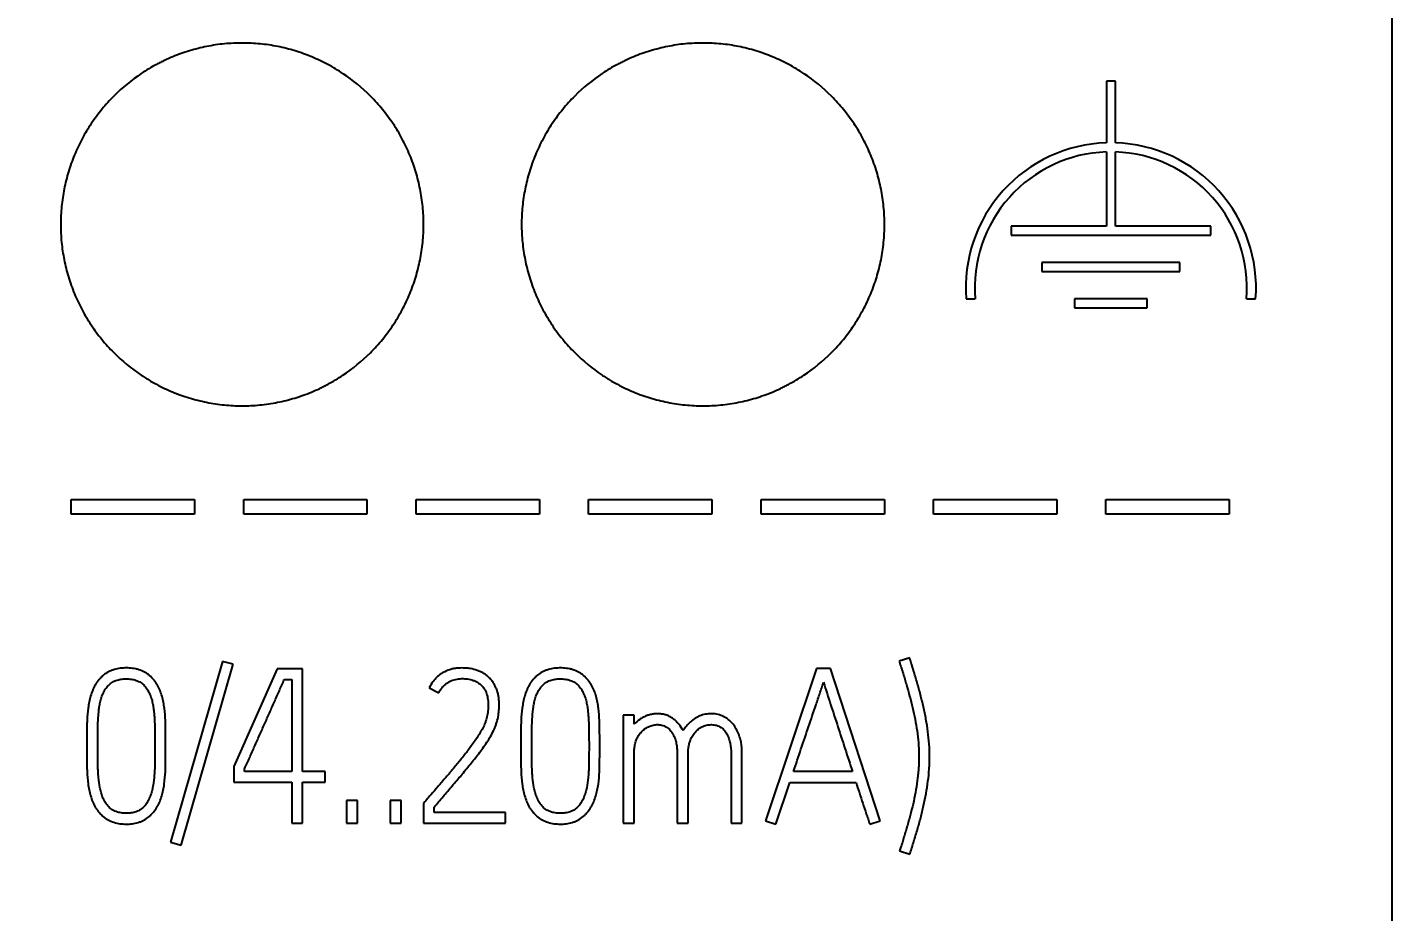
# Model space of a CAD drawing. Extents: x 0 to 420, y 0 to 297.
# Drawn here: x 131.27 to 146.31, y 157.36 to 167.11 of the extents above; entities that cross this region are included whole.
import ezdxf

# ---------------------------------------------------------------- set-up
doc = ezdxf.new("R2010")
doc.units = 0
doc.header["$LTSCALE"] = 23.1
for name, color, linetype in [('10000_FRONT', 7, 'CONTINUOUS'), ('10100_DIM_FRONT', 7, 'CONTINUOUS'), ('10500_FRONT_LABELING', 7, 'CONTINUOUS')]:
    doc.layers.add(name, color=color, linetype=linetype)
doc.styles.get("Standard").update_dxf_attribs({"font": 'txt', "width": 0.8})
doc.dimstyles.new('DIMSTYLE_1', dxfattribs={"dimtxt": 3.5, "dimasz": 3.5, "dimexe": 0.18, "dimexo": 0.0625, "dimgap": 0.09, "dimtad": 1, "dimtxsty": 'STANDARD', "dimcen": 0.09, "dimazin": 3, "dimtp": 0.05, "dimtm": 0.05, "dimtfac": 1, "dimtofl": 0, "dimtmove": 0, "dimatfit": 3, "dimtolj": 1})

# ---------------------------------------------------------------- blocks, each defined once
blk = doc.blocks.new('*D1')
at = {"layer": '10100_DIM_FRONT', "linetype": 'CONTINUOUS'}
for p, q in [((110.808052, 190.739389), (110.808052, 134.086548)), ((146.308052, 190.739389), (146.308052, 134.086548)), ((110.808052, 136.086548), (128.558052, 136.086548)), ((146.308052, 136.086548), (128.558052, 136.086548))]:
    blk.add_line(p, q, dxfattribs=at)
for points in [[(114.308052, 136.586548), (110.808052, 136.086548), (114.308052, 135.586548)], [(142.808052, 135.586548), (146.308052, 136.086548), (142.808052, 136.586548)]]:
    blk.add_solid(points, dxfattribs=at)
at = {"layer": '10100_DIM_FRONT', "linetype": 'CONTINUOUS', "width": 0.678571}
blk.add_text('35,5', height=3.5, dxfattribs=at).set_placement((124.727394, 136.961548))

msp = doc.modelspace()

# ---------------------------------------------------------------- linework, layer by layer
at = {"layer": '10000_FRONT', "color": 7, "linetype": 'CONTINUOUS'}
for p, q in [((146.308, 235.74), (146.308, 145.74)), ((143.163, 166.52), (143.163, 165.84)), ((143.263, 166.52), (143.163, 166.52)), ((143.263, 165.84), (143.263, 166.52)), ((143.163, 165.74), (143.163, 164.92)), ((143.263, 164.92), (143.263, 165.74)), ((142.113, 164.92), (142.113, 164.82)), ((143.163, 164.92), (142.113, 164.92)), ((142.113, 164.82), (144.313, 164.82)), ((144.313, 164.92), (143.263, 164.92)), ((144.313, 164.82), (144.313, 164.92)), ((142.453, 164.52), (142.453, 164.42)), ((143.973, 164.52), (142.453, 164.52)), ((143.973, 164.42), (143.973, 164.52)), ((142.453, 164.42), (143.973, 164.42)), ((141.617, 164.12), (141.717, 164.12)), ((142.813, 164.12), (142.813, 164.02)), ((143.613, 164.12), (142.813, 164.12)), ((143.613, 164.02), (143.613, 164.12)), ((144.708, 164.12), (144.808, 164.12)), ((142.813, 164.02), (143.613, 164.02)), ((131.755, 161.746), (131.755, 161.906)), ((131.755, 161.906), (133.113, 161.906)), ((133.113, 161.906), (133.113, 161.746)), ((133.655, 161.746), (133.655, 161.906)), ((133.655, 161.906), (135.014, 161.906)), ((135.014, 161.906), (135.014, 161.746)), ((135.556, 161.746), (135.556, 161.906)), ((135.556, 161.906), (136.915, 161.906)), ((136.915, 161.906), (136.915, 161.746)), ((137.457, 161.746), (137.457, 161.906)), ((137.457, 161.906), (138.815, 161.906)), ((138.815, 161.906), (138.815, 161.746)), ((139.358, 161.746), (139.358, 161.906)), ((139.358, 161.906), (140.716, 161.906)), ((140.716, 161.906), (140.716, 161.746)), ((141.258, 161.746), (141.258, 161.906)), ((141.258, 161.906), (142.617, 161.906)), ((142.617, 161.906), (142.617, 161.746)), ((143.159, 161.746), (143.159, 161.906)), ((143.159, 161.906), (144.518, 161.906)), ((144.518, 161.906), (144.518, 161.746)), ((133.113, 161.746), (131.755, 161.746)), ((135.014, 161.746), (133.655, 161.746)), ((136.915, 161.746), (135.556, 161.746)), ((138.815, 161.746), (137.457, 161.746)), ((140.716, 161.746), (139.358, 161.746)), ((142.617, 161.746), (141.258, 161.746)), ((144.518, 161.746), (143.159, 161.746))]:
    msp.add_line(p, q, dxfattribs=at)
for radius, start, end in [(1.6, 91.7908, 184.3012), (1.5, 91.9102, 184.5886), (1.6, 355.6988, 88.2092), (1.5, 355.4114, 88.0898)]:
    msp.add_arc((143.213, 164.24), radius, start, end, dxfattribs=at)
for points, knots in [([(135.638, 164.94), (135.638, 165.006), (135.635, 165.072), (135.622, 165.201), (135.612, 165.266), (135.587, 165.393), (135.571, 165.457), (135.543, 165.551), (135.533, 165.582), (135.51, 165.644), (135.499, 165.675), (135.461, 165.765), (135.405, 165.883), (135.339, 165.995), (135.284, 166.077), (135.265, 166.103), (135.226, 166.156), (135.206, 166.182), (135.144, 166.259), (135.1, 166.307), (134.961, 166.446), (134.861, 166.529), (134.724, 166.62), (134.696, 166.638), (134.64, 166.672), (134.611, 166.688), (134.524, 166.734), (134.465, 166.762), (134.345, 166.812), (134.284, 166.834), (134.19, 166.863), (134.158, 166.872), (134.094, 166.888), (134.062, 166.895), (133.965, 166.915), (133.835, 166.934), (133.705, 166.94), (133.575, 166.94), (133.509, 166.937), (133.411, 166.928), (133.378, 166.924), (133.313, 166.914), (133.28, 166.908), (133.184, 166.889), (133.121, 166.873), (132.996, 166.836), (132.934, 166.814), (132.844, 166.776), (132.813, 166.763), (132.769, 166.742), (132.754, 166.734), (132.724, 166.72), (132.651, 166.682), (132.581, 166.64), (132.419, 166.531), (132.317, 166.448), (132.201, 166.332), (132.178, 166.308), (132.134, 166.259), (132.113, 166.234), (132.05, 166.158), (132.012, 166.106), (131.939, 165.998), (131.906, 165.942), (131.859, 165.855), (131.844, 165.826), (131.816, 165.766), (131.803, 165.736), (131.765, 165.645), (131.721, 165.523), (131.69, 165.396), (131.67, 165.3), (131.665, 165.268), (131.655, 165.203), (131.651, 165.171), (131.641, 165.072), (131.638, 165.006), (131.638, 164.94)], [0, 0, 0, 0, 0.03125, 0.03125, 0.0625, 0.0625, 0.09375, 0.09375, 0.109375, 0.109375, 0.125, 0.125, 0.15625, 0.1875, 0.1875, 0.203125, 0.203125, 0.21875, 0.21875, 0.25, 0.25, 0.3125, 0.3125, 0.328125, 0.328125, 0.34375, 0.34375, 0.375, 0.375, 0.40625, 0.40625, 0.421875, 0.421875, 0.4375, 0.4375, 0.46875, 0.5, 0.5, 0.53125, 0.53125, 0.546875, 0.546875, 0.5625, 0.5625, 0.59375, 0.59375, 0.625, 0.625, 0.640625, 0.640625, 0.648438, 0.648438, 0.65625, 0.6875, 0.6875, 0.75, 0.75, 0.765625, 0.765625, 0.78125, 0.78125, 0.8125, 0.8125, 0.84375, 0.84375, 0.859375, 0.859375, 0.875, 0.875, 0.90625, 0.9375, 0.9375, 0.953125, 0.953125, 0.96875, 0.96875, 1, 1, 1, 1]), ([(140.718, 164.94), (140.718, 165.006), (140.715, 165.072), (140.702, 165.201), (140.692, 165.266), (140.667, 165.393), (140.651, 165.457), (140.623, 165.551), (140.613, 165.582), (140.59, 165.644), (140.579, 165.675), (140.541, 165.765), (140.485, 165.883), (140.419, 165.995), (140.364, 166.077), (140.345, 166.103), (140.306, 166.156), (140.286, 166.182), (140.224, 166.259), (140.18, 166.307), (140.041, 166.446), (139.941, 166.529), (139.804, 166.62), (139.776, 166.638), (139.72, 166.672), (139.691, 166.688), (139.604, 166.734), (139.545, 166.762), (139.425, 166.812), (139.364, 166.834), (139.27, 166.863), (139.238, 166.872), (139.174, 166.888), (139.142, 166.895), (139.045, 166.915), (138.915, 166.934), (138.785, 166.94), (138.655, 166.94), (138.589, 166.937), (138.491, 166.928), (138.458, 166.924), (138.393, 166.914), (138.36, 166.908), (138.264, 166.889), (138.201, 166.873), (138.076, 166.836), (138.014, 166.814), (137.924, 166.776), (137.893, 166.763), (137.849, 166.742), (137.834, 166.734), (137.804, 166.72), (137.731, 166.682), (137.661, 166.64), (137.499, 166.531), (137.397, 166.448), (137.281, 166.332), (137.258, 166.308), (137.214, 166.259), (137.193, 166.234), (137.13, 166.158), (137.092, 166.106), (137.019, 165.998), (136.986, 165.942), (136.939, 165.855), (136.924, 165.826), (136.896, 165.766), (136.883, 165.736), (136.845, 165.645), (136.801, 165.523), (136.77, 165.396), (136.75, 165.3), (136.745, 165.268), (136.735, 165.203), (136.731, 165.171), (136.721, 165.072), (136.718, 165.006), (136.718, 164.94)], [0, 0, 0, 0, 0.03125, 0.03125, 0.0625, 0.0625, 0.09375, 0.09375, 0.109375, 0.109375, 0.125, 0.125, 0.15625, 0.1875, 0.1875, 0.203125, 0.203125, 0.21875, 0.21875, 0.25, 0.25, 0.3125, 0.3125, 0.328125, 0.328125, 0.34375, 0.34375, 0.375, 0.375, 0.40625, 0.40625, 0.421875, 0.421875, 0.4375, 0.4375, 0.46875, 0.5, 0.5, 0.53125, 0.53125, 0.546875, 0.546875, 0.5625, 0.5625, 0.59375, 0.59375, 0.625, 0.625, 0.640625, 0.640625, 0.648438, 0.648438, 0.65625, 0.6875, 0.6875, 0.75, 0.75, 0.765625, 0.765625, 0.78125, 0.78125, 0.8125, 0.8125, 0.84375, 0.84375, 0.859375, 0.859375, 0.875, 0.875, 0.90625, 0.9375, 0.9375, 0.953125, 0.953125, 0.96875, 0.96875, 1, 1, 1, 1]), ([(131.638, 164.94), (131.638, 164.874), (131.641, 164.809), (131.654, 164.679), (131.664, 164.615), (131.689, 164.487), (131.705, 164.424), (131.733, 164.33), (131.743, 164.299), (131.766, 164.237), (131.777, 164.206), (131.815, 164.115), (131.871, 163.997), (131.938, 163.886), (131.992, 163.804), (132.011, 163.777), (132.05, 163.725), (132.07, 163.699), (132.133, 163.622), (132.177, 163.574), (132.315, 163.435), (132.415, 163.352), (132.538, 163.27), (132.552, 163.261), (132.58, 163.243), (132.594, 163.235), (132.636, 163.209), (132.665, 163.193), (132.752, 163.146), (132.811, 163.118), (132.931, 163.068), (132.992, 163.046), (133.086, 163.018), (133.118, 163.009), (133.182, 162.993), (133.214, 162.986), (133.311, 162.966), (133.441, 162.947), (133.571, 162.94), (133.702, 162.94), (133.767, 162.943), (133.865, 162.953), (133.898, 162.957), (133.964, 162.967), (133.996, 162.972), (134.092, 162.992), (134.156, 163.007), (134.28, 163.045), (134.342, 163.067), (134.433, 163.105), (134.463, 163.118), (134.508, 163.139), (134.522, 163.146), (134.552, 163.161), (134.625, 163.199), (134.695, 163.241), (134.858, 163.35), (134.959, 163.433), (135.075, 163.549), (135.098, 163.573), (135.142, 163.622), (135.164, 163.647), (135.226, 163.722), (135.264, 163.775), (135.337, 163.883), (135.37, 163.939), (135.417, 164.026), (135.432, 164.055), (135.46, 164.115), (135.473, 164.145), (135.511, 164.235), (135.555, 164.358), (135.586, 164.484), (135.606, 164.58), (135.611, 164.613), (135.621, 164.677), (135.625, 164.71), (135.635, 164.809), (135.638, 164.874), (135.638, 164.94)], [0, 0, 0, 0, 0.03125, 0.03125, 0.0625, 0.0625, 0.09375, 0.09375, 0.109375, 0.109375, 0.125, 0.125, 0.15625, 0.1875, 0.1875, 0.203125, 0.203125, 0.21875, 0.21875, 0.25, 0.25, 0.3125, 0.3125, 0.320312, 0.320312, 0.328125, 0.328125, 0.34375, 0.34375, 0.375, 0.375, 0.40625, 0.40625, 0.421875, 0.421875, 0.4375, 0.4375, 0.46875, 0.5, 0.5, 0.53125, 0.53125, 0.546875, 0.546875, 0.5625, 0.5625, 0.59375, 0.59375, 0.625, 0.625, 0.640625, 0.640625, 0.648438, 0.648438, 0.65625, 0.6875, 0.6875, 0.75, 0.75, 0.765625, 0.765625, 0.78125, 0.78125, 0.8125, 0.8125, 0.84375, 0.84375, 0.859375, 0.859375, 0.875, 0.875, 0.90625, 0.9375, 0.9375, 0.953125, 0.953125, 0.96875, 0.96875, 1, 1, 1, 1]), ([(136.718, 164.94), (136.718, 164.874), (136.721, 164.809), (136.734, 164.679), (136.744, 164.615), (136.769, 164.487), (136.785, 164.424), (136.813, 164.33), (136.823, 164.299), (136.846, 164.237), (136.857, 164.206), (136.895, 164.115), (136.951, 163.997), (137.018, 163.886), (137.072, 163.804), (137.091, 163.777), (137.13, 163.725), (137.15, 163.699), (137.213, 163.622), (137.257, 163.574), (137.395, 163.435), (137.495, 163.352), (137.618, 163.27), (137.632, 163.261), (137.66, 163.243), (137.674, 163.235), (137.716, 163.209), (137.745, 163.193), (137.832, 163.146), (137.891, 163.118), (138.011, 163.068), (138.072, 163.046), (138.166, 163.018), (138.198, 163.009), (138.262, 162.993), (138.294, 162.986), (138.391, 162.966), (138.521, 162.947), (138.651, 162.94), (138.782, 162.94), (138.847, 162.943), (138.945, 162.953), (138.978, 162.957), (139.044, 162.967), (139.076, 162.972), (139.172, 162.992), (139.236, 163.007), (139.36, 163.045), (139.422, 163.067), (139.513, 163.105), (139.543, 163.118), (139.588, 163.139), (139.602, 163.146), (139.632, 163.161), (139.705, 163.199), (139.775, 163.241), (139.938, 163.35), (140.039, 163.433), (140.155, 163.549), (140.178, 163.573), (140.222, 163.622), (140.244, 163.647), (140.306, 163.722), (140.344, 163.775), (140.417, 163.883), (140.45, 163.939), (140.497, 164.026), (140.512, 164.055), (140.54, 164.115), (140.553, 164.145), (140.591, 164.235), (140.635, 164.358), (140.666, 164.484), (140.686, 164.58), (140.691, 164.613), (140.701, 164.677), (140.705, 164.71), (140.715, 164.809), (140.718, 164.874), (140.718, 164.94)], [0, 0, 0, 0, 0.03125, 0.03125, 0.0625, 0.0625, 0.09375, 0.09375, 0.109375, 0.109375, 0.125, 0.125, 0.15625, 0.1875, 0.1875, 0.203125, 0.203125, 0.21875, 0.21875, 0.25, 0.25, 0.3125, 0.3125, 0.320312, 0.320312, 0.328125, 0.328125, 0.34375, 0.34375, 0.375, 0.375, 0.40625, 0.40625, 0.421875, 0.421875, 0.4375, 0.4375, 0.46875, 0.5, 0.5, 0.53125, 0.53125, 0.546875, 0.546875, 0.5625, 0.5625, 0.59375, 0.59375, 0.625, 0.625, 0.640625, 0.640625, 0.648438, 0.648438, 0.65625, 0.6875, 0.6875, 0.75, 0.75, 0.765625, 0.765625, 0.78125, 0.78125, 0.8125, 0.8125, 0.84375, 0.84375, 0.859375, 0.859375, 0.875, 0.875, 0.90625, 0.9375, 0.9375, 0.953125, 0.953125, 0.96875, 0.96875, 1, 1, 1, 1])]:
    msp.add_open_spline(points, degree=3, knots=knots, dxfattribs=at)
at = {"layer": '10500_FRONT_LABELING', "color": 7, "linetype": 'CONTINUOUS'}
for p, q in [((140.996, 160.161), (140.88, 160.125)), ((140.998, 160.151), (140.996, 160.161)), ((133.422, 160.123), (132.85, 158.131)), ((132.965, 158.098), (133.538, 160.09)), ((133.538, 160.09), (133.422, 160.123)), ((134.024, 160.04), (133.547, 158.965)), ((134.304, 160.04), (134.024, 160.04)), ((134.304, 158.909), (134.304, 160.04)), ((139.97, 160.043), (139.407, 158.366)), ((140.121, 160.043), (139.97, 160.043)), ((140.67, 158.366), (140.121, 160.043)), ((140.88, 160.125), (140.883, 160.116)), ((134.102, 159.922), (134.184, 159.922)), ((134.184, 159.922), (134.184, 158.909)), ((135.7, 159.831), (135.806, 159.776)), ((137.839, 159.531), (137.839, 158.34)), ((137.959, 159.531), (137.839, 159.531)), ((137.959, 159.43), (137.959, 159.531)), ((131.925, 159.201), (131.925, 159.175)), ((132.046, 159.175), (132.046, 159.201)), ((132.677, 159.201), (132.677, 159.175)), ((132.795, 159.175), (132.795, 159.201)), ((136.709, 159.201), (136.709, 159.175)), ((136.83, 159.175), (136.83, 159.201)), ((137.461, 159.201), (137.461, 159.175)), ((137.579, 159.175), (137.579, 159.201)), ((137.959, 158.34), (137.959, 159.123)), ((138.433, 159.109), (138.433, 158.34)), ((138.553, 158.34), (138.553, 159.109)), ((139.027, 159.109), (139.027, 158.34)), ((139.147, 158.34), (139.147, 159.109)), ((133.547, 158.965), (133.547, 158.791)), ((133.665, 158.909), (133.665, 158.939)), ((134.184, 158.909), (133.665, 158.909)), ((134.554, 158.909), (134.304, 158.909)), ((134.554, 158.791), (134.554, 158.909)), ((140.364, 158.909), (139.716, 158.909)), ((133.547, 158.791), (134.184, 158.791)), ((134.184, 158.791), (134.184, 158.34)), ((134.304, 158.34), (134.304, 158.791)), ((134.304, 158.791), (134.554, 158.791)), ((139.52, 158.329), (139.675, 158.788)), ((139.675, 158.788), (140.404, 158.788)), ((134.79, 158.588), (134.79, 158.34)), ((134.91, 158.588), (134.79, 158.588)), ((134.91, 158.34), (134.91, 158.588)), ((135.271, 158.588), (135.271, 158.34)), ((135.391, 158.588), (135.271, 158.588)), ((135.391, 158.34), (135.391, 158.588)), ((135.651, 158.574), (135.636, 158.557)), ((135.636, 158.557), (135.636, 158.34)), ((135.754, 158.458), (135.754, 158.515)), ((136.542, 158.458), (135.754, 158.458)), ((136.542, 158.34), (136.542, 158.458)), ((139.407, 158.366), (139.52, 158.329)), ((140.555, 158.329), (140.67, 158.366)), ((134.184, 158.34), (134.304, 158.34)), ((134.79, 158.34), (134.91, 158.34)), ((135.271, 158.34), (135.391, 158.34)), ((135.636, 158.34), (136.542, 158.34)), ((137.839, 158.34), (137.959, 158.34)), ((138.433, 158.34), (138.553, 158.34)), ((139.027, 158.34), (139.147, 158.34)), ((132.85, 158.131), (132.965, 158.098)), ((140.899, 158.079), (140.883, 158.034)), ((140.883, 158.034), (140.998, 157.996)), ((140.998, 157.996), (141.001, 158.008))]:
    msp.add_line(p, q, dxfattribs=at)
for points, knots in [([(132.795, 159.201), (132.795, 159.246), (132.795, 159.291), (132.794, 159.38), (132.794, 159.425), (132.79, 159.514), (132.787, 159.559), (132.778, 159.625), (132.775, 159.648), (132.767, 159.692), (132.762, 159.714), (132.749, 159.758), (132.742, 159.779), (132.726, 159.821), (132.716, 159.842), (132.699, 159.872), (132.693, 159.881), (132.68, 159.9), (132.673, 159.909), (132.651, 159.935), (132.635, 159.951), (132.609, 159.973), (132.6, 159.98), (132.581, 159.993), (132.571, 159.999), (132.542, 160.015), (132.521, 160.024), (132.488, 160.034), (132.477, 160.037), (132.454, 160.042), (132.443, 160.044), (132.409, 160.048), (132.387, 160.05), (132.341, 160.05), (132.318, 160.049), (132.273, 160.043), (132.251, 160.039), (132.219, 160.029), (132.208, 160.025), (132.187, 160.017), (132.176, 160.012), (132.146, 159.996), (132.127, 159.984), (132.1, 159.962), (132.092, 159.955), (132.076, 159.938), (132.068, 159.93), (132.046, 159.904), (132.032, 159.886), (132.015, 159.856), (132.009, 159.846), (131.999, 159.825), (131.995, 159.815), (131.982, 159.784), (131.975, 159.762), (131.962, 159.719), (131.957, 159.697), (131.948, 159.652), (131.944, 159.63), (131.935, 159.562), (131.931, 159.517), (131.928, 159.45), (131.927, 159.427), (131.927, 159.382), (131.926, 159.359), (131.926, 159.291), (131.925, 159.246), (131.925, 159.201)], [0, 0, 0, 0, 0.0625, 0.0625, 0.125, 0.125, 0.1875, 0.1875, 0.21875, 0.21875, 0.25, 0.25, 0.28125, 0.28125, 0.3125, 0.3125, 0.328125, 0.328125, 0.34375, 0.34375, 0.375, 0.375, 0.390625, 0.390625, 0.40625, 0.40625, 0.4375, 0.4375, 0.453125, 0.453125, 0.46875, 0.46875, 0.5, 0.5, 0.53125, 0.53125, 0.5625, 0.5625, 0.578125, 0.578125, 0.59375, 0.59375, 0.625, 0.625, 0.640625, 0.640625, 0.65625, 0.65625, 0.6875, 0.6875, 0.703125, 0.703125, 0.71875, 0.71875, 0.75, 0.75, 0.78125, 0.78125, 0.8125, 0.8125, 0.875, 0.875, 0.90625, 0.90625, 0.9375, 0.9375, 1, 1, 1, 1]), ([(135.754, 158.515), (135.787, 158.554), (135.82, 158.593), (135.887, 158.671), (135.92, 158.71), (135.986, 158.788), (136.019, 158.827), (136.085, 158.905), (136.118, 158.945), (136.182, 159.024), (136.214, 159.064), (136.261, 159.125), (136.276, 159.146), (136.306, 159.188), (136.32, 159.209), (136.349, 159.251), (136.363, 159.273), (136.388, 159.317), (136.4, 159.34), (136.417, 159.375), (136.422, 159.386), (136.431, 159.41), (136.435, 159.422), (136.447, 159.459), (136.454, 159.484), (136.464, 159.534), (136.467, 159.56), (136.471, 159.61), (136.472, 159.636), (136.47, 159.687), (136.467, 159.713), (136.458, 159.764), (136.452, 159.789), (136.439, 159.825), (136.433, 159.837), (136.422, 159.861), (136.416, 159.872), (136.402, 159.894), (136.395, 159.904), (136.378, 159.924), (136.37, 159.933), (136.351, 159.952), (136.342, 159.961), (136.322, 159.976), (136.311, 159.984), (136.289, 159.997), (136.278, 160.002), (136.254, 160.013), (136.242, 160.018), (136.205, 160.031), (136.181, 160.038), (136.143, 160.045), (136.13, 160.046), (136.104, 160.049), (136.091, 160.049), (136.053, 160.05), (136.027, 160.049), (135.988, 160.045), (135.976, 160.043), (135.95, 160.038), (135.938, 160.035), (135.901, 160.023), (135.877, 160.013), (135.843, 159.993), (135.832, 159.986), (135.811, 159.971), (135.791, 159.955), (135.773, 159.937), (135.756, 159.918), (135.747, 159.908), (135.724, 159.876), (135.711, 159.854), (135.7, 159.831)], [0, 0, 0, 0, 0.0625, 0.0625, 0.125, 0.125, 0.1875, 0.1875, 0.25, 0.25, 0.3125, 0.3125, 0.34375, 0.34375, 0.375, 0.375, 0.40625, 0.40625, 0.4375, 0.4375, 0.453125, 0.453125, 0.46875, 0.46875, 0.5, 0.5, 0.53125, 0.53125, 0.5625, 0.5625, 0.59375, 0.59375, 0.625, 0.625, 0.640625, 0.640625, 0.65625, 0.65625, 0.671875, 0.671875, 0.6875, 0.6875, 0.703125, 0.703125, 0.71875, 0.71875, 0.734375, 0.734375, 0.75, 0.75, 0.78125, 0.78125, 0.796875, 0.796875, 0.8125, 0.8125, 0.84375, 0.84375, 0.859375, 0.859375, 0.875, 0.875, 0.90625, 0.90625, 0.921875, 0.921875, 0.9375, 0.953125, 0.953125, 0.96875, 0.96875, 1, 1, 1, 1]), ([(137.579, 159.201), (137.579, 159.246), (137.579, 159.291), (137.578, 159.38), (137.578, 159.425), (137.574, 159.514), (137.571, 159.559), (137.562, 159.625), (137.559, 159.648), (137.551, 159.692), (137.546, 159.714), (137.533, 159.758), (137.526, 159.779), (137.51, 159.821), (137.5, 159.842), (137.483, 159.872), (137.477, 159.881), (137.464, 159.9), (137.457, 159.909), (137.435, 159.935), (137.419, 159.951), (137.393, 159.973), (137.384, 159.98), (137.365, 159.993), (137.355, 159.999), (137.326, 160.015), (137.305, 160.024), (137.272, 160.034), (137.261, 160.037), (137.238, 160.042), (137.227, 160.044), (137.193, 160.048), (137.171, 160.05), (137.125, 160.05), (137.102, 160.049), (137.057, 160.043), (137.035, 160.039), (137.003, 160.029), (136.992, 160.025), (136.971, 160.017), (136.96, 160.012), (136.93, 159.996), (136.911, 159.984), (136.884, 159.962), (136.876, 159.955), (136.86, 159.938), (136.852, 159.93), (136.83, 159.904), (136.816, 159.886), (136.799, 159.856), (136.793, 159.846), (136.783, 159.825), (136.779, 159.815), (136.766, 159.784), (136.759, 159.762), (136.746, 159.719), (136.741, 159.697), (136.732, 159.652), (136.728, 159.63), (136.719, 159.562), (136.715, 159.517), (136.712, 159.45), (136.711, 159.427), (136.711, 159.382), (136.71, 159.359), (136.71, 159.291), (136.709, 159.246), (136.709, 159.201)], [0, 0, 0, 0, 0.0625, 0.0625, 0.125, 0.125, 0.1875, 0.1875, 0.21875, 0.21875, 0.25, 0.25, 0.28125, 0.28125, 0.3125, 0.3125, 0.328125, 0.328125, 0.34375, 0.34375, 0.375, 0.375, 0.390625, 0.390625, 0.40625, 0.40625, 0.4375, 0.4375, 0.453125, 0.453125, 0.46875, 0.46875, 0.5, 0.5, 0.53125, 0.53125, 0.5625, 0.5625, 0.578125, 0.578125, 0.59375, 0.59375, 0.625, 0.625, 0.640625, 0.640625, 0.65625, 0.65625, 0.6875, 0.6875, 0.703125, 0.703125, 0.71875, 0.71875, 0.75, 0.75, 0.78125, 0.78125, 0.8125, 0.8125, 0.875, 0.875, 0.90625, 0.90625, 0.9375, 0.9375, 1, 1, 1, 1]), ([(140.883, 160.116), (140.888, 160.095), (140.895, 160.074), (140.905, 160.043), (140.909, 160.033), (140.916, 160.012), (140.919, 160.001), (140.929, 159.97), (140.935, 159.949), (140.947, 159.907), (140.953, 159.887), (140.972, 159.824), (140.984, 159.782), (141.006, 159.698), (141.017, 159.655), (141.037, 159.57), (141.047, 159.528), (141.063, 159.442), (141.07, 159.399), (141.083, 159.313), (141.088, 159.27), (141.094, 159.184), (141.096, 159.141), (141.098, 159.054), (141.097, 159.01), (141.094, 158.945), (141.092, 158.923), (141.088, 158.88), (141.086, 158.858), (141.078, 158.793), (141.072, 158.75), (141.057, 158.665), (141.049, 158.622), (141.03, 158.538), (141.02, 158.496), (141.003, 158.433), (140.998, 158.412), (140.986, 158.37), (140.98, 158.349), (140.969, 158.307), (140.962, 158.286), (140.95, 158.245), (140.944, 158.224), (140.934, 158.193), (140.931, 158.182), (140.925, 158.162), (140.922, 158.151), (140.913, 158.12), (140.907, 158.099), (140.899, 158.079)], [0, 0, 0, 0, 0.03125, 0.03125, 0.046875, 0.046875, 0.0625, 0.0625, 0.09375, 0.09375, 0.125, 0.125, 0.1875, 0.1875, 0.25, 0.25, 0.3125, 0.3125, 0.375, 0.375, 0.4375, 0.4375, 0.5, 0.5, 0.5625, 0.5625, 0.59375, 0.59375, 0.625, 0.625, 0.6875, 0.6875, 0.75, 0.75, 0.8125, 0.8125, 0.84375, 0.84375, 0.875, 0.875, 0.90625, 0.90625, 0.9375, 0.9375, 0.953125, 0.953125, 0.96875, 0.96875, 1, 1, 1, 1]), ([(141.001, 158.008), (141.014, 158.051), (141.028, 158.095), (141.054, 158.182), (141.068, 158.225), (141.094, 158.313), (141.106, 158.356), (141.129, 158.444), (141.139, 158.488), (141.159, 158.577), (141.168, 158.621), (141.184, 158.71), (141.191, 158.755), (141.203, 158.845), (141.208, 158.89), (141.212, 158.959), (141.213, 158.982), (141.215, 159.028), (141.215, 159.051), (141.215, 159.12), (141.213, 159.166), (141.207, 159.257), (141.202, 159.303), (141.19, 159.394), (141.183, 159.439), (141.167, 159.53), (141.157, 159.575), (141.137, 159.665), (141.126, 159.709), (141.103, 159.798), (141.091, 159.843), (141.072, 159.909), (141.065, 159.931), (141.052, 159.975), (141.045, 159.997), (141.035, 160.03), (141.032, 160.041), (141.025, 160.063), (141.022, 160.074), (141.011, 160.107), (141.004, 160.129), (140.998, 160.151)], [0, 0, 0, 0, 0.0625, 0.0625, 0.125, 0.125, 0.1875, 0.1875, 0.25, 0.25, 0.3125, 0.3125, 0.375, 0.375, 0.4375, 0.4375, 0.46875, 0.46875, 0.5, 0.5, 0.5625, 0.5625, 0.625, 0.625, 0.6875, 0.6875, 0.75, 0.75, 0.8125, 0.8125, 0.875, 0.875, 0.90625, 0.90625, 0.9375, 0.9375, 0.953125, 0.953125, 0.96875, 0.96875, 1, 1, 1, 1]), ([(132.046, 159.201), (132.046, 159.238), (132.046, 159.275), (132.047, 159.349), (132.047, 159.387), (132.049, 159.442), (132.049, 159.461), (132.051, 159.498), (132.053, 159.516), (132.056, 159.553), (132.058, 159.572), (132.062, 159.609), (132.065, 159.627), (132.072, 159.664), (132.076, 159.682), (132.085, 159.717), (132.091, 159.735), (132.101, 159.761), (132.105, 159.769), (132.113, 159.786), (132.117, 159.794), (132.132, 159.819), (132.143, 159.834), (132.162, 159.855), (132.168, 159.862), (132.182, 159.874), (132.197, 159.886), (132.213, 159.896), (132.23, 159.905), (132.238, 159.909), (132.265, 159.918), (132.283, 159.923), (132.311, 159.927), (132.321, 159.928), (132.34, 159.929), (132.349, 159.93), (132.377, 159.93), (132.396, 159.929), (132.424, 159.925), (132.433, 159.923), (132.451, 159.919), (132.461, 159.916), (132.487, 159.907), (132.505, 159.899), (132.529, 159.884), (132.536, 159.878), (132.55, 159.866), (132.557, 159.859), (132.57, 159.845), (132.575, 159.838), (132.587, 159.822), (132.592, 159.814), (132.607, 159.79), (132.615, 159.774), (132.629, 159.739), (132.636, 159.721), (132.646, 159.685), (132.65, 159.667), (132.658, 159.63), (132.66, 159.611), (132.665, 159.575), (132.667, 159.556), (132.67, 159.519), (132.671, 159.5), (132.673, 159.463), (132.674, 159.444), (132.676, 159.388), (132.676, 159.351), (132.677, 159.276), (132.677, 159.238), (132.677, 159.201)], [0, 0, 0, 0, 0.0625, 0.0625, 0.125, 0.125, 0.15625, 0.15625, 0.1875, 0.1875, 0.21875, 0.21875, 0.25, 0.25, 0.28125, 0.28125, 0.3125, 0.3125, 0.328125, 0.328125, 0.34375, 0.34375, 0.375, 0.375, 0.390625, 0.390625, 0.40625, 0.421875, 0.421875, 0.4375, 0.4375, 0.46875, 0.46875, 0.484375, 0.484375, 0.5, 0.5, 0.53125, 0.53125, 0.546875, 0.546875, 0.5625, 0.5625, 0.59375, 0.59375, 0.609375, 0.609375, 0.625, 0.625, 0.640625, 0.640625, 0.65625, 0.65625, 0.6875, 0.6875, 0.71875, 0.71875, 0.75, 0.75, 0.78125, 0.78125, 0.8125, 0.8125, 0.84375, 0.84375, 0.875, 0.875, 0.9375, 0.9375, 1, 1, 1, 1]), ([(133.665, 158.939), (133.67, 158.949), (133.675, 158.96), (133.684, 158.98), (133.689, 158.99), (133.702, 159.021), (133.712, 159.041), (133.739, 159.103), (133.757, 159.144), (133.793, 159.226), (133.812, 159.267), (133.848, 159.348), (133.866, 159.389), (133.903, 159.471), (133.921, 159.512), (133.957, 159.594), (133.975, 159.635), (134.012, 159.717), (134.03, 159.758), (134.057, 159.82), (134.066, 159.84), (134.084, 159.881), (134.093, 159.902), (134.102, 159.922)], [0, 0, 0, 0, 0.03125, 0.03125, 0.0625, 0.0625, 0.125, 0.125, 0.25, 0.25, 0.375, 0.375, 0.5, 0.5, 0.625, 0.625, 0.75, 0.75, 0.875, 0.875, 0.9375, 0.9375, 1, 1, 1, 1]), ([(135.806, 159.776), (135.816, 159.796), (135.827, 159.815), (135.848, 159.84), (135.855, 159.848), (135.871, 159.864), (135.887, 159.878), (135.906, 159.89), (135.924, 159.901), (135.934, 159.906), (135.965, 159.919), (135.986, 159.924), (136.018, 159.929), (136.029, 159.931), (136.051, 159.932), (136.062, 159.932), (136.095, 159.932), (136.117, 159.93), (136.149, 159.924), (136.16, 159.921), (136.181, 159.915), (136.191, 159.911), (136.211, 159.903), (136.221, 159.898), (136.24, 159.887), (136.249, 159.881), (136.266, 159.867), (136.274, 159.86), (136.285, 159.848), (136.289, 159.844), (136.296, 159.835), (136.299, 159.831), (136.308, 159.817), (136.314, 159.807), (136.324, 159.788), (136.328, 159.778), (136.339, 159.747), (136.343, 159.725), (136.348, 159.693), (136.349, 159.682), (136.351, 159.66), (136.351, 159.649), (136.351, 159.617), (136.349, 159.595), (136.344, 159.552), (136.34, 159.531), (136.332, 159.499), (136.33, 159.488), (136.323, 159.467), (136.32, 159.457), (136.309, 159.426), (136.3, 159.407), (136.28, 159.368), (136.269, 159.35), (136.247, 159.313), (136.235, 159.295), (136.199, 159.24), (136.174, 159.205), (136.123, 159.135), (136.097, 159.101), (136.043, 159.034), (136.015, 159.001), (135.96, 158.934), (135.932, 158.901), (135.876, 158.835), (135.848, 158.803), (135.792, 158.737), (135.764, 158.704), (135.721, 158.655), (135.707, 158.639), (135.679, 158.606), (135.665, 158.59), (135.651, 158.574)], [0, 0, 0, 0, 0.03125, 0.03125, 0.046875, 0.046875, 0.0625, 0.078125, 0.078125, 0.09375, 0.09375, 0.125, 0.125, 0.140625, 0.140625, 0.15625, 0.15625, 0.1875, 0.1875, 0.203125, 0.203125, 0.21875, 0.21875, 0.234375, 0.234375, 0.25, 0.25, 0.265625, 0.265625, 0.273438, 0.273438, 0.28125, 0.28125, 0.296875, 0.296875, 0.3125, 0.3125, 0.34375, 0.34375, 0.359375, 0.359375, 0.375, 0.375, 0.40625, 0.40625, 0.4375, 0.4375, 0.453125, 0.453125, 0.46875, 0.46875, 0.5, 0.5, 0.53125, 0.53125, 0.5625, 0.5625, 0.625, 0.625, 0.6875, 0.6875, 0.75, 0.75, 0.8125, 0.8125, 0.875, 0.875, 0.9375, 0.9375, 0.96875, 0.96875, 1, 1, 1, 1]), ([(136.83, 159.201), (136.83, 159.238), (136.83, 159.275), (136.831, 159.349), (136.831, 159.387), (136.833, 159.442), (136.833, 159.461), (136.836, 159.498), (136.837, 159.516), (136.84, 159.553), (136.842, 159.572), (136.846, 159.609), (136.849, 159.627), (136.856, 159.664), (136.86, 159.682), (136.869, 159.717), (136.875, 159.735), (136.885, 159.761), (136.889, 159.769), (136.897, 159.786), (136.901, 159.794), (136.916, 159.819), (136.927, 159.834), (136.946, 159.855), (136.952, 159.862), (136.966, 159.874), (136.981, 159.886), (136.997, 159.896), (137.014, 159.905), (137.023, 159.909), (137.049, 159.918), (137.067, 159.923), (137.095, 159.927), (137.105, 159.928), (137.124, 159.929), (137.133, 159.93), (137.161, 159.93), (137.18, 159.929), (137.208, 159.925), (137.217, 159.923), (137.235, 159.919), (137.245, 159.916), (137.272, 159.907), (137.289, 159.899), (137.313, 159.884), (137.32, 159.878), (137.334, 159.866), (137.341, 159.859), (137.354, 159.845), (137.359, 159.838), (137.371, 159.822), (137.376, 159.814), (137.391, 159.79), (137.399, 159.774), (137.414, 159.739), (137.42, 159.721), (137.43, 159.685), (137.434, 159.667), (137.442, 159.63), (137.444, 159.611), (137.449, 159.575), (137.451, 159.556), (137.454, 159.519), (137.455, 159.5), (137.457, 159.463), (137.458, 159.444), (137.46, 159.388), (137.46, 159.351), (137.461, 159.276), (137.461, 159.238), (137.461, 159.201)], [0, 0, 0, 0, 0.0625, 0.0625, 0.125, 0.125, 0.15625, 0.15625, 0.1875, 0.1875, 0.21875, 0.21875, 0.25, 0.25, 0.28125, 0.28125, 0.3125, 0.3125, 0.328125, 0.328125, 0.34375, 0.34375, 0.375, 0.375, 0.390625, 0.390625, 0.40625, 0.421875, 0.421875, 0.4375, 0.4375, 0.46875, 0.46875, 0.484375, 0.484375, 0.5, 0.5, 0.53125, 0.53125, 0.546875, 0.546875, 0.5625, 0.5625, 0.59375, 0.59375, 0.609375, 0.609375, 0.625, 0.625, 0.640625, 0.640625, 0.65625, 0.65625, 0.6875, 0.6875, 0.71875, 0.71875, 0.75, 0.75, 0.78125, 0.78125, 0.8125, 0.8125, 0.84375, 0.84375, 0.875, 0.875, 0.9375, 0.9375, 1, 1, 1, 1]), ([(139.716, 158.909), (139.743, 158.991), (139.77, 159.073), (139.825, 159.236), (139.853, 159.318), (139.908, 159.482), (139.936, 159.564), (139.978, 159.687), (139.991, 159.728), (140.019, 159.81), (140.032, 159.851), (140.046, 159.892)], [0, 0, 0, 0, 0.25, 0.25, 0.5, 0.5, 0.75, 0.75, 0.875, 0.875, 1, 1, 1, 1]), ([(140.046, 159.892), (140.059, 159.851), (140.072, 159.81), (140.098, 159.728), (140.111, 159.687), (140.151, 159.564), (140.178, 159.482), (140.231, 159.318), (140.258, 159.236), (140.311, 159.073), (140.338, 158.991), (140.364, 158.909)], [0, 0, 0, 0, 0.125, 0.125, 0.25, 0.25, 0.5, 0.5, 0.75, 0.75, 1, 1, 1, 1]), ([(138.499, 159.359), (138.486, 159.383), (138.471, 159.405), (138.446, 159.437), (138.437, 159.447), (138.418, 159.466), (138.408, 159.475), (138.387, 159.492), (138.376, 159.5), (138.359, 159.51), (138.353, 159.513), (138.341, 159.519), (138.335, 159.522), (138.316, 159.53), (138.303, 159.534), (138.277, 159.54), (138.263, 159.542), (138.236, 159.545), (138.223, 159.545), (138.196, 159.545), (138.183, 159.544), (138.156, 159.54), (138.142, 159.537), (138.116, 159.53), (138.104, 159.526), (138.079, 159.516), (138.066, 159.51), (138.043, 159.497), (138.031, 159.49), (137.998, 159.467), (137.978, 159.449), (137.959, 159.43)], [0, 0, 0, 0, 0.125, 0.125, 0.1875, 0.1875, 0.25, 0.25, 0.3125, 0.3125, 0.34375, 0.34375, 0.375, 0.375, 0.4375, 0.4375, 0.5, 0.5, 0.5625, 0.5625, 0.625, 0.625, 0.6875, 0.6875, 0.75, 0.75, 0.8125, 0.8125, 0.875, 0.875, 1, 1, 1, 1]), ([(137.959, 159.123), (137.959, 159.141), (137.96, 159.159), (137.965, 159.195), (137.968, 159.212), (137.976, 159.238), (137.979, 159.247), (137.986, 159.264), (137.989, 159.272), (138.002, 159.296), (138.011, 159.312), (138.028, 159.333), (138.034, 159.34), (138.046, 159.353), (138.053, 159.36), (138.067, 159.371), (138.074, 159.377), (138.089, 159.387), (138.097, 159.392), (138.121, 159.405), (138.138, 159.412), (138.164, 159.419), (138.173, 159.421), (138.191, 159.424), (138.2, 159.425), (138.227, 159.425), (138.245, 159.424), (138.272, 159.417), (138.281, 159.415), (138.298, 159.408), (138.306, 159.404), (138.322, 159.394), (138.329, 159.389), (138.343, 159.377), (138.35, 159.371), (138.362, 159.357), (138.367, 159.35), (138.378, 159.335), (138.383, 159.327), (138.392, 159.311), (138.396, 159.303), (138.403, 159.287), (138.406, 159.278), (138.415, 159.252), (138.42, 159.235), (138.427, 159.199), (138.429, 159.182), (138.432, 159.145), (138.433, 159.127), (138.433, 159.109)], [0, 0, 0, 0, 0.0625, 0.0625, 0.125, 0.125, 0.15625, 0.15625, 0.1875, 0.1875, 0.25, 0.25, 0.28125, 0.28125, 0.3125, 0.3125, 0.34375, 0.34375, 0.375, 0.375, 0.4375, 0.4375, 0.46875, 0.46875, 0.5, 0.5, 0.5625, 0.5625, 0.59375, 0.59375, 0.625, 0.625, 0.65625, 0.65625, 0.6875, 0.6875, 0.71875, 0.71875, 0.75, 0.75, 0.78125, 0.78125, 0.8125, 0.8125, 0.875, 0.875, 0.9375, 0.9375, 1, 1, 1, 1]), ([(139.147, 159.109), (139.147, 159.151), (139.144, 159.191), (139.133, 159.252), (139.128, 159.272), (139.115, 159.311), (139.108, 159.331), (139.09, 159.368), (139.08, 159.386), (139.057, 159.421), (139.044, 159.437), (139.015, 159.467), (138.999, 159.48), (138.974, 159.498), (138.965, 159.503), (138.946, 159.513), (138.937, 159.518), (138.908, 159.53), (138.888, 159.536), (138.858, 159.542), (138.847, 159.543), (138.826, 159.545), (138.816, 159.545), (138.795, 159.545), (138.785, 159.545), (138.764, 159.542), (138.754, 159.541), (138.723, 159.535), (138.703, 159.529), (138.674, 159.517), (138.665, 159.513), (138.646, 159.503), (138.637, 159.498), (138.61, 159.481), (138.594, 159.469), (138.563, 159.441), (138.548, 159.426), (138.522, 159.394), (138.51, 159.377), (138.499, 159.359)], [0, 0, 0, 0, 0.125, 0.125, 0.1875, 0.1875, 0.25, 0.25, 0.3125, 0.3125, 0.375, 0.375, 0.4375, 0.4375, 0.46875, 0.46875, 0.5, 0.5, 0.5625, 0.5625, 0.59375, 0.59375, 0.625, 0.625, 0.65625, 0.65625, 0.6875, 0.6875, 0.75, 0.75, 0.78125, 0.78125, 0.8125, 0.8125, 0.875, 0.875, 0.9375, 0.9375, 1, 1, 1, 1]), ([(138.553, 159.109), (138.553, 159.127), (138.554, 159.146), (138.558, 159.182), (138.562, 159.2), (138.569, 159.226), (138.572, 159.235), (138.578, 159.252), (138.581, 159.261), (138.593, 159.286), (138.602, 159.302), (138.623, 159.332), (138.635, 159.346), (138.662, 159.372), (138.676, 159.383), (138.708, 159.402), (138.725, 159.41), (138.751, 159.418), (138.76, 159.42), (138.779, 159.423), (138.788, 159.424), (138.807, 159.425), (138.816, 159.425), (138.834, 159.424), (138.843, 159.423), (138.871, 159.417), (138.888, 159.411), (138.913, 159.397), (138.921, 159.392), (138.935, 159.381), (138.942, 159.374), (138.954, 159.361), (138.96, 159.353), (138.971, 159.338), (138.976, 159.331), (138.985, 159.315), (138.989, 159.306), (138.997, 159.289), (139, 159.281), (139.009, 159.255), (139.014, 159.237), (139.024, 159.183), (139.027, 159.146), (139.027, 159.109)], [0, 0, 0, 0, 0.0625, 0.0625, 0.125, 0.125, 0.15625, 0.15625, 0.1875, 0.1875, 0.25, 0.25, 0.3125, 0.3125, 0.375, 0.375, 0.4375, 0.4375, 0.46875, 0.46875, 0.5, 0.5, 0.53125, 0.53125, 0.5625, 0.5625, 0.625, 0.625, 0.65625, 0.65625, 0.6875, 0.6875, 0.71875, 0.71875, 0.75, 0.75, 0.78125, 0.78125, 0.8125, 0.8125, 0.875, 0.875, 1, 1, 1, 1]), ([(131.925, 159.175), (131.925, 159.13), (131.926, 159.086), (131.926, 159.019), (131.927, 158.996), (131.927, 158.952), (131.928, 158.93), (131.931, 158.863), (131.934, 158.818), (131.943, 158.752), (131.947, 158.73), (131.956, 158.686), (131.961, 158.664), (131.974, 158.62), (131.981, 158.599), (131.997, 158.557), (132.007, 158.536), (132.024, 158.507), (132.031, 158.497), (132.044, 158.479), (132.051, 158.47), (132.065, 158.453), (132.073, 158.445), (132.089, 158.429), (132.097, 158.421), (132.115, 158.406), (132.124, 158.399), (132.142, 158.386), (132.152, 158.38), (132.181, 158.363), (132.202, 158.355), (132.246, 158.341), (132.268, 158.336), (132.313, 158.33), (132.336, 158.329), (132.37, 158.329), (132.381, 158.329), (132.404, 158.33), (132.415, 158.331), (132.449, 158.335), (132.471, 158.34), (132.503, 158.35), (132.514, 158.354), (132.535, 158.362), (132.545, 158.367), (132.575, 158.383), (132.594, 158.396), (132.62, 158.418), (132.628, 158.426), (132.644, 158.442), (132.652, 158.45), (132.674, 158.476), (132.687, 158.494), (132.705, 158.524), (132.71, 158.534), (132.72, 158.554), (132.725, 158.564), (132.738, 158.595), (132.745, 158.617), (132.758, 158.66), (132.764, 158.682), (132.773, 158.726), (132.777, 158.748), (132.786, 158.815), (132.79, 158.86), (132.793, 158.928), (132.793, 158.95), (132.794, 158.995), (132.794, 159.018), (132.795, 159.085), (132.795, 159.13), (132.795, 159.175)], [0, 0, 0, 0, 0.0625, 0.0625, 0.09375, 0.09375, 0.125, 0.125, 0.1875, 0.1875, 0.21875, 0.21875, 0.25, 0.25, 0.28125, 0.28125, 0.3125, 0.3125, 0.328125, 0.328125, 0.34375, 0.34375, 0.359375, 0.359375, 0.375, 0.375, 0.390625, 0.390625, 0.40625, 0.40625, 0.4375, 0.4375, 0.46875, 0.46875, 0.5, 0.5, 0.515625, 0.515625, 0.53125, 0.53125, 0.5625, 0.5625, 0.578125, 0.578125, 0.59375, 0.59375, 0.625, 0.625, 0.640625, 0.640625, 0.65625, 0.65625, 0.6875, 0.6875, 0.703125, 0.703125, 0.71875, 0.71875, 0.75, 0.75, 0.78125, 0.78125, 0.8125, 0.8125, 0.875, 0.875, 0.90625, 0.90625, 0.9375, 0.9375, 1, 1, 1, 1]), ([(132.677, 159.175), (132.677, 159.138), (132.677, 159.101), (132.676, 159.026), (132.676, 158.989), (132.674, 158.933), (132.673, 158.915), (132.671, 158.878), (132.669, 158.859), (132.664, 158.803), (132.659, 158.766), (132.648, 158.712), (132.643, 158.694), (132.633, 158.658), (132.627, 158.64), (132.613, 158.606), (132.605, 158.589), (132.591, 158.565), (132.585, 158.557), (132.574, 158.542), (132.569, 158.535), (132.556, 158.521), (132.55, 158.514), (132.536, 158.502), (132.528, 158.496), (132.505, 158.48), (132.488, 158.472), (132.462, 158.462), (132.452, 158.46), (132.434, 158.455), (132.407, 158.45), (132.379, 158.449), (132.35, 158.449), (132.341, 158.449), (132.322, 158.45), (132.313, 158.451), (132.285, 158.455), (132.267, 158.46), (132.241, 158.469), (132.232, 158.473), (132.215, 158.481), (132.207, 158.486), (132.192, 158.496), (132.184, 158.502), (132.17, 158.515), (132.164, 158.522), (132.151, 158.536), (132.146, 158.543), (132.135, 158.558), (132.13, 158.566), (132.12, 158.582), (132.116, 158.59), (132.108, 158.607), (132.104, 158.616), (132.094, 158.642), (132.088, 158.66), (132.079, 158.696), (132.074, 158.714), (132.063, 158.769), (132.059, 158.805), (132.053, 158.861), (132.052, 158.879), (132.05, 158.916), (132.049, 158.935), (132.047, 158.99), (132.047, 159.027), (132.046, 159.101), (132.046, 159.138), (132.046, 159.175)], [0, 0, 0, 0, 0.0625, 0.0625, 0.125, 0.125, 0.15625, 0.15625, 0.1875, 0.1875, 0.25, 0.25, 0.28125, 0.28125, 0.3125, 0.3125, 0.34375, 0.34375, 0.359375, 0.359375, 0.375, 0.375, 0.390625, 0.390625, 0.40625, 0.40625, 0.4375, 0.4375, 0.453125, 0.453125, 0.46875, 0.5, 0.5, 0.515625, 0.515625, 0.53125, 0.53125, 0.5625, 0.5625, 0.578125, 0.578125, 0.59375, 0.59375, 0.609375, 0.609375, 0.625, 0.625, 0.640625, 0.640625, 0.65625, 0.65625, 0.671875, 0.671875, 0.6875, 0.6875, 0.71875, 0.71875, 0.75, 0.75, 0.8125, 0.8125, 0.84375, 0.84375, 0.875, 0.875, 0.9375, 0.9375, 1, 1, 1, 1]), ([(136.709, 159.175), (136.709, 159.13), (136.71, 159.086), (136.71, 159.019), (136.711, 158.996), (136.711, 158.952), (136.712, 158.93), (136.715, 158.863), (136.718, 158.818), (136.727, 158.752), (136.731, 158.73), (136.74, 158.686), (136.745, 158.664), (136.758, 158.62), (136.765, 158.599), (136.781, 158.557), (136.791, 158.536), (136.808, 158.507), (136.815, 158.497), (136.828, 158.479), (136.835, 158.47), (136.85, 158.453), (136.857, 158.445), (136.873, 158.429), (136.881, 158.421), (136.899, 158.406), (136.908, 158.399), (136.926, 158.386), (136.936, 158.38), (136.966, 158.363), (136.986, 158.355), (137.03, 158.341), (137.052, 158.336), (137.097, 158.33), (137.12, 158.329), (137.154, 158.329), (137.165, 158.329), (137.188, 158.33), (137.199, 158.331), (137.233, 158.335), (137.255, 158.34), (137.287, 158.35), (137.298, 158.354), (137.319, 158.362), (137.329, 158.367), (137.359, 158.383), (137.378, 158.396), (137.404, 158.418), (137.413, 158.426), (137.429, 158.442), (137.436, 158.45), (137.458, 158.476), (137.471, 158.494), (137.489, 158.524), (137.494, 158.534), (137.504, 158.554), (137.509, 158.564), (137.522, 158.595), (137.529, 158.617), (137.542, 158.66), (137.548, 158.682), (137.557, 158.726), (137.561, 158.748), (137.57, 158.815), (137.574, 158.86), (137.577, 158.928), (137.577, 158.95), (137.578, 158.995), (137.578, 159.018), (137.579, 159.085), (137.579, 159.13), (137.579, 159.175)], [0, 0, 0, 0, 0.0625, 0.0625, 0.09375, 0.09375, 0.125, 0.125, 0.1875, 0.1875, 0.21875, 0.21875, 0.25, 0.25, 0.28125, 0.28125, 0.3125, 0.3125, 0.328125, 0.328125, 0.34375, 0.34375, 0.359375, 0.359375, 0.375, 0.375, 0.390625, 0.390625, 0.40625, 0.40625, 0.4375, 0.4375, 0.46875, 0.46875, 0.5, 0.5, 0.515625, 0.515625, 0.53125, 0.53125, 0.5625, 0.5625, 0.578125, 0.578125, 0.59375, 0.59375, 0.625, 0.625, 0.640625, 0.640625, 0.65625, 0.65625, 0.6875, 0.6875, 0.703125, 0.703125, 0.71875, 0.71875, 0.75, 0.75, 0.78125, 0.78125, 0.8125, 0.8125, 0.875, 0.875, 0.90625, 0.90625, 0.9375, 0.9375, 1, 1, 1, 1]), ([(137.461, 159.175), (137.461, 159.138), (137.461, 159.101), (137.46, 159.026), (137.46, 158.989), (137.458, 158.933), (137.457, 158.915), (137.455, 158.878), (137.453, 158.859), (137.448, 158.803), (137.443, 158.766), (137.432, 158.712), (137.427, 158.694), (137.417, 158.658), (137.411, 158.64), (137.397, 158.606), (137.389, 158.589), (137.375, 158.565), (137.369, 158.557), (137.358, 158.542), (137.353, 158.535), (137.34, 158.521), (137.334, 158.514), (137.32, 158.502), (137.312, 158.496), (137.289, 158.48), (137.272, 158.472), (137.246, 158.462), (137.236, 158.46), (137.218, 158.455), (137.191, 158.45), (137.163, 158.449), (137.134, 158.449), (137.125, 158.449), (137.106, 158.45), (137.097, 158.451), (137.069, 158.455), (137.051, 158.46), (137.025, 158.469), (137.016, 158.473), (136.999, 158.481), (136.991, 158.486), (136.976, 158.496), (136.968, 158.502), (136.954, 158.515), (136.948, 158.522), (136.935, 158.536), (136.93, 158.543), (136.919, 158.558), (136.914, 158.566), (136.904, 158.582), (136.9, 158.59), (136.892, 158.607), (136.888, 158.616), (136.878, 158.642), (136.873, 158.66), (136.863, 158.696), (136.858, 158.714), (136.847, 158.769), (136.843, 158.805), (136.837, 158.861), (136.836, 158.879), (136.834, 158.916), (136.833, 158.935), (136.831, 158.99), (136.831, 159.027), (136.83, 159.101), (136.83, 159.138), (136.83, 159.175)], [0, 0, 0, 0, 0.0625, 0.0625, 0.125, 0.125, 0.15625, 0.15625, 0.1875, 0.1875, 0.25, 0.25, 0.28125, 0.28125, 0.3125, 0.3125, 0.34375, 0.34375, 0.359375, 0.359375, 0.375, 0.375, 0.390625, 0.390625, 0.40625, 0.40625, 0.4375, 0.4375, 0.453125, 0.453125, 0.46875, 0.5, 0.5, 0.515625, 0.515625, 0.53125, 0.53125, 0.5625, 0.5625, 0.578125, 0.578125, 0.59375, 0.59375, 0.609375, 0.609375, 0.625, 0.625, 0.640625, 0.640625, 0.65625, 0.65625, 0.671875, 0.671875, 0.6875, 0.6875, 0.71875, 0.71875, 0.75, 0.75, 0.8125, 0.8125, 0.84375, 0.84375, 0.875, 0.875, 0.9375, 0.9375, 1, 1, 1, 1]), ([(140.404, 158.788), (140.416, 158.75), (140.428, 158.711), (140.453, 158.635), (140.465, 158.596), (140.491, 158.52), (140.504, 158.482), (140.524, 158.424), (140.53, 158.405), (140.543, 158.367), (140.549, 158.348), (140.555, 158.329)], [0, 0, 0, 0, 0.25, 0.25, 0.5, 0.5, 0.75, 0.75, 0.875, 0.875, 1, 1, 1, 1])]:
    msp.add_open_spline(points, degree=3, knots=knots, dxfattribs=at)

# ---------------------------------------------------------------- dimensions: what is measured, and where the dimension line sits
at = {"layer": '10100_DIM_FRONT', "linetype": 'CONTINUOUS'}
dim = msp.add_linear_dim(base=(146.308, 136.087), p1=(110.808, 190.739), p2=(146.308, 190.739), text='35,5', dimstyle='DIMSTYLE_1', dxfattribs=at)
dim.commit()
dim.dimension.update_dxf_attribs({"geometry": '*D1', "text_midpoint": (129.477, 138.712), "dimtype": 160})

doc.saveas('drawing.dxf')
